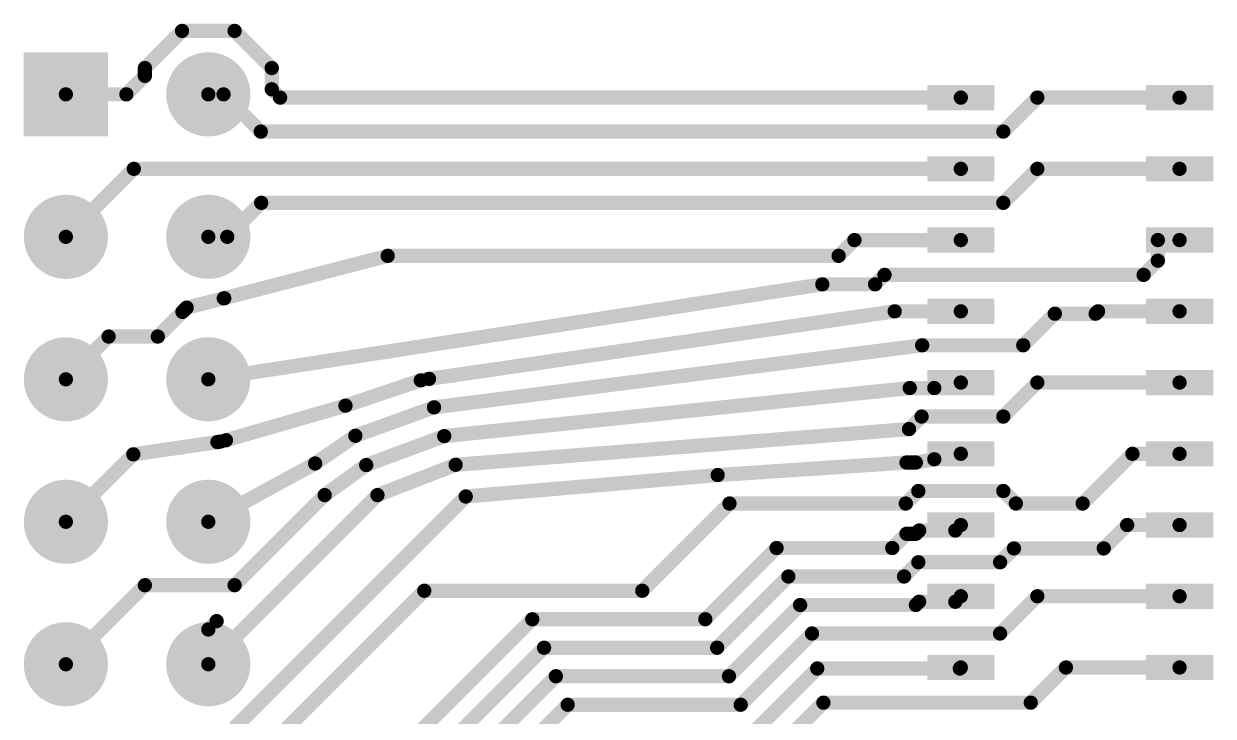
# Model space of a CAD drawing. Header units: inches. Extents: x 2.54 to 5.78, y 1.06 to 9.17.
# Drawn here: x 2.629 to 3.464, y 6.63 to 7.116 of the extents above; entities that cross this region are included whole.
import ezdxf

# ---------------------------------------------------------------- set-up
doc = ezdxf.new("R2010")
doc.units = ezdxf.units.IN
doc.header["$MEASUREMENT"] = 0
for name, color, linetype in [('Multi-Layer', 9, 'Continuous'), ('Pad Holes', 156, 'Continuous'), ('Top Layer', 1, 'Continuous')]:
    doc.layers.add(name, color=color, linetype=linetype)

# ---------------------------------------------------------------- blocks, each defined once
blk = doc.blocks.new('H_____2_20________3')
at = {"layer": 'Top Layer'}
for points in [[(-0.09528, 0.42272), (-0.09528, 0.44043), (-0.04803, 0.44043), (-0.04803, 0.42272)], [(0.05827, 0.42272), (0.05827, 0.44043), (0.10551, 0.44043), (0.10551, 0.42272)], [(-0.09528, 0.37272), (-0.09528, 0.39043), (-0.04803, 0.39043), (-0.04803, 0.37272)], [(0.05827, 0.37272), (0.05827, 0.39043), (0.10551, 0.39043), (0.10551, 0.37272)], [(-0.09528, 0.32272), (-0.09528, 0.34043), (-0.04803, 0.34043), (-0.04803, 0.32272)], [(0.05827, 0.32272), (0.05827, 0.34043), (0.10551, 0.34043), (0.10551, 0.32272)], [(-0.09528, 0.27272), (-0.09528, 0.29043), (-0.04803, 0.29043), (-0.04803, 0.27272)], [(0.05827, 0.27272), (0.05827, 0.29043), (0.10551, 0.29043), (0.10551, 0.27272)], [(-0.09528, 0.22272), (-0.09528, 0.24043), (-0.04803, 0.24043), (-0.04803, 0.22272)], [(0.05827, 0.22272), (0.05827, 0.24043), (0.10551, 0.24043), (0.10551, 0.22272)], [(-0.09528, 0.17272), (-0.09528, 0.19043), (-0.04803, 0.19043), (-0.04803, 0.17272)], [(0.05827, 0.17272), (0.05827, 0.19043), (0.10551, 0.19043), (0.10551, 0.17272)], [(-0.09528, 0.12272), (-0.09528, 0.14043), (-0.04803, 0.14043), (-0.04803, 0.12272)], [(0.05827, 0.12272), (0.05827, 0.14043), (0.10551, 0.14043), (0.10551, 0.12272)], [(-0.09528, 0.07272), (-0.09528, 0.09043), (-0.04803, 0.09043), (-0.04803, 0.07272)], [(0.05827, 0.07272), (0.05827, 0.09043), (0.10551, 0.09043), (0.10551, 0.07272)], [(-0.09528, 0.02272), (-0.09528, 0.04043), (-0.04803, 0.04043), (-0.04803, 0.02272)], [(0.05827, 0.02272), (0.05827, 0.04043), (0.10551, 0.04043), (0.10551, 0.02272)], [(-0.09528, -0.02728), (-0.09528, -0.00957), (-0.04803, -0.00957), (-0.04803, -0.02728)], [(0.05827, -0.02728), (0.05827, -0.00957), (0.10551, -0.00957), (0.10551, -0.02728)], [(-0.09528, -0.07728), (-0.09528, -0.05957), (-0.04803, -0.05957), (-0.04803, -0.07728)], [(0.05827, -0.07728), (0.05827, -0.05957), (0.10551, -0.05957), (0.10551, -0.07728)], [(-0.09528, -0.12728), (-0.09528, -0.10957), (-0.04803, -0.10957), (-0.04803, -0.12728)], [(0.05827, -0.12728), (0.05827, -0.10957), (0.10551, -0.10957), (0.10551, -0.12728)], [(-0.09528, -0.17728), (-0.09528, -0.15957), (-0.04803, -0.15957), (-0.04803, -0.17728)], [(0.05827, -0.17728), (0.05827, -0.15957), (0.10551, -0.15957), (0.10551, -0.17728)], [(-0.09528, -0.22728), (-0.09528, -0.20957), (-0.04803, -0.20957), (-0.04803, -0.22728)], [(0.05827, -0.22728), (0.05827, -0.20957), (0.10551, -0.20957), (0.10551, -0.22728)], [(-0.09528, -0.27728), (-0.09528, -0.25957), (-0.04803, -0.25957), (-0.04803, -0.27728)], [(0.05827, -0.27728), (0.05827, -0.25957), (0.10551, -0.25957), (0.10551, -0.27728)], [(-0.09528, -0.32728), (-0.09528, -0.30957), (-0.04803, -0.30957), (-0.04803, -0.32728)], [(0.05827, -0.32728), (0.05827, -0.30957), (0.10551, -0.30957), (0.10551, -0.32728)], [(-0.09528, -0.37728), (-0.09528, -0.35957), (-0.04803, -0.35957), (-0.04803, -0.37728)], [(0.05827, -0.37728), (0.05827, -0.35957), (0.10551, -0.35957), (0.10551, -0.37728)], [(-0.09528, -0.42728), (-0.09528, -0.40957), (-0.04803, -0.40957), (-0.04803, -0.42728)], [(0.05827, -0.42728), (0.05827, -0.40957), (0.10551, -0.40957), (0.10551, -0.42728)], [(-0.09528, -0.47728), (-0.09528, -0.45957), (-0.04803, -0.45957), (-0.04803, -0.47728)], [(0.05827, -0.47728), (0.05827, -0.45957), (0.10551, -0.45957), (0.10551, -0.47728)], [(-0.09528, -0.52728), (-0.09528, -0.50957), (-0.04803, -0.50957), (-0.04803, -0.52728)], [(0.05827, -0.52728), (0.05827, -0.50957), (0.10551, -0.50957), (0.10551, -0.52728)]]:
    blk.add_hatch(color=1, dxfattribs=at).paths.add_polyline_path(points)
blk = doc.blocks.new('HDR2X20_9')
at = {"layer": 'Multi-Layer'}
h = blk.add_hatch(color=9, dxfattribs=at)
edge = h.paths.add_edge_path()
edge.add_arc((0, 0.1), 0.02953, 0, 360)
h = blk.add_hatch(color=9, dxfattribs=at)
edge = h.paths.add_edge_path()
edge.add_arc((0.1, 0.1), 0.02953, 0, 360)
h = blk.add_hatch(color=9, dxfattribs=at)
edge = h.paths.add_edge_path()
edge.add_arc((0.2, 0.1), 0.02953, 0, 360)
h = blk.add_hatch(color=9, dxfattribs=at)
edge = h.paths.add_edge_path()
edge.add_arc((0.3, 0.1), 0.02953, 0, 360)
h = blk.add_hatch(color=9, dxfattribs=at)
edge = h.paths.add_edge_path()
edge.add_arc((0.4, 0.1), 0.02953, 0, 360)
blk.add_hatch(color=9, dxfattribs=at).paths.add_polyline_path([(-0.02953, 0.02953), (0.02953, 0.02953), (0.02953, -0.02953), (-0.02953, -0.02953)])
h = blk.add_hatch(color=9, dxfattribs=at)
edge = h.paths.add_edge_path()
edge.add_arc((0.1, 0), 0.02953, 0, 360)
h = blk.add_hatch(color=9, dxfattribs=at)
edge = h.paths.add_edge_path()
edge.add_arc((0.2, 0), 0.02953, 0, 360)
h = blk.add_hatch(color=9, dxfattribs=at)
edge = h.paths.add_edge_path()
edge.add_arc((0.3, 0), 0.02953, 0, 360)
h = blk.add_hatch(color=9, dxfattribs=at)
edge = h.paths.add_edge_path()
edge.add_arc((0.4, 0), 0.02953, 0, 360)
at = {"layer": 'Pad Holes'}
h = blk.add_hatch(color=7, dxfattribs=at)
edge = h.paths.add_edge_path()
edge.add_arc((0, 0.1), 0.01772, 0, 360)
h = blk.add_hatch(color=7, dxfattribs=at)
edge = h.paths.add_edge_path()
edge.add_arc((0.1, 0.1), 0.01772, 0, 360)
h = blk.add_hatch(color=7, dxfattribs=at)
edge = h.paths.add_edge_path()
edge.add_arc((0.2, 0.1), 0.01772, 0, 360)
h = blk.add_hatch(color=7, dxfattribs=at)
edge = h.paths.add_edge_path()
edge.add_arc((0.3, 0.1), 0.01772, 0, 360)
h = blk.add_hatch(color=7, dxfattribs=at)
edge = h.paths.add_edge_path()
edge.add_arc((0.4, 0.1), 0.01772, 0, 360)
h = blk.add_hatch(color=7, dxfattribs=at)
edge = h.paths.add_edge_path()
edge.add_arc((0, 0), 0.01772, 0, 360)
h = blk.add_hatch(color=7, dxfattribs=at)
edge = h.paths.add_edge_path()
edge.add_arc((0.1, 0), 0.01772, 0, 360)
h = blk.add_hatch(color=7, dxfattribs=at)
edge = h.paths.add_edge_path()
edge.add_arc((0.2, 0), 0.01772, 0, 360)
h = blk.add_hatch(color=7, dxfattribs=at)
edge = h.paths.add_edge_path()
edge.add_arc((0.3, 0), 0.01772, 0, 360)
h = blk.add_hatch(color=7, dxfattribs=at)
edge = h.paths.add_edge_path()
edge.add_arc((0.4, 0), 0.01772, 0, 360)
at = {"layer": 'Top Layer'}
h = blk.add_hatch(color=1, dxfattribs=at)
edge = h.paths.add_edge_path()
edge.add_arc((0, 0.1), 0.02953, 0, 360)
h = blk.add_hatch(color=1, dxfattribs=at)
edge = h.paths.add_edge_path()
edge.add_arc((0.1, 0.1), 0.02953, 0, 360)
h = blk.add_hatch(color=1, dxfattribs=at)
edge = h.paths.add_edge_path()
edge.add_arc((0.2, 0.1), 0.02953, 0, 360)
h = blk.add_hatch(color=1, dxfattribs=at)
edge = h.paths.add_edge_path()
edge.add_arc((0.3, 0.1), 0.02953, 0, 360)
h = blk.add_hatch(color=1, dxfattribs=at)
edge = h.paths.add_edge_path()
edge.add_arc((0.4, 0.1), 0.02953, 0, 360)
blk.add_hatch(color=1, dxfattribs=at).paths.add_polyline_path([(-0.02953, 0.02953), (0.02953, 0.02953), (0.02953, -0.02953), (-0.02953, -0.02953)])
h = blk.add_hatch(color=1, dxfattribs=at)
edge = h.paths.add_edge_path()
edge.add_arc((0.1, 0), 0.02953, 0, 360)
h = blk.add_hatch(color=1, dxfattribs=at)
edge = h.paths.add_edge_path()
edge.add_arc((0.2, 0), 0.02953, 0, 360)
h = blk.add_hatch(color=1, dxfattribs=at)
edge = h.paths.add_edge_path()
edge.add_arc((0.3, 0), 0.02953, 0, 360)
h = blk.add_hatch(color=1, dxfattribs=at)
edge = h.paths.add_edge_path()
edge.add_arc((0.4, 0), 0.02953, 0, 360)

msp = doc.modelspace()

# ---------------------------------------------------------------- linework, layer by layer
at = {"layer": 'Top Layer'}
for points in [[(2.71394, 7.08518, 0.01, 0.01, 0), (2.74002, 7.11126, 0.01, 0.01, 0)], [(2.74002, 7.11126, 0.01, 0.01, 0), (2.77691, 7.11126, 0.01, 0.01, 0)], [(2.77691, 7.11126, 0.01, 0.01, 0), (2.80299, 7.08518, 0.01, 0.01, 0)], [(2.71394, 7.07972, 0.01, 0.01, 0), (2.71394, 7.08518, 0.01, 0.01, 0)], [(2.80299, 7.07031, 0.01, 0.01, 0), (2.80299, 7.08518, 0.01, 0.01, 0)], [(2.70094, 7.06673, 0.01, 0.01, 0), (2.71394, 7.07972, 0.01, 0.01, 0)], [(2.80299, 7.07031, 0.01, 0.01, 0), (2.80885, 7.06445, 0.01, 0.01, 0)], [(2.65846, 7.06673, 0.01, 0.01, 0), (2.70094, 7.06673, 0.01, 0.01, 0)], [(2.75846, 7.06673, 0.01, 0.01, 0), (2.76915, 7.06673, 0.01, 0.01, 0)], [(2.76915, 7.06673, 0.01, 0.01, 0), (2.79529, 7.04059, 0.01, 0.01, 0)], [(2.80885, 7.06445, 0.01, 0.01, 0), (3.28669, 7.06445, 0.01, 0.01, 0)], [(3.31653, 7.04059, 0.01, 0.01, 0), (3.34039, 7.06445, 0.01, 0.01, 0)], [(3.34039, 7.06445, 0.01, 0.01, 0), (3.44024, 7.06445, 0.01, 0.01, 0)], [(2.79529, 7.04059, 0.01, 0.01, 0), (3.31653, 7.04059, 0.01, 0.01, 0)], [(2.65846, 6.96673, 0.01, 0.01, 0), (2.70618, 7.01445, 0.01, 0.01, 0)], [(2.70618, 7.01445, 0.01, 0.01, 0), (3.28669, 7.01445, 0.01, 0.01, 0)], [(3.31653, 6.99059, 0.01, 0.01, 0), (3.34039, 7.01445, 0.01, 0.01, 0)], [(3.34039, 7.01445, 0.01, 0.01, 0), (3.44024, 7.01445, 0.01, 0.01, 0)], [(2.77174, 6.96673, 0.01, 0.01, 0), (2.7956, 6.99059, 0.01, 0.01, 0)], [(2.7956, 6.99059, 0.01, 0.01, 0), (3.31653, 6.99059, 0.01, 0.01, 0)], [(2.75846, 6.96673, 0.01, 0.01, 0), (2.77174, 6.96673, 0.01, 0.01, 0)], [(3.20094, 6.95339, 0.01, 0.01, 0), (3.212, 6.96445, 0.01, 0.01, 0)], [(3.212, 6.96445, 0.01, 0.01, 0), (3.28669, 6.96445, 0.01, 0.01, 0)], [(3.425, 6.96445, 0.01, 0.01, 0), (3.44024, 6.96445, 0.01, 0.01, 0)], [(3.425, 6.95, 0.01, 0.01, 0), (3.425, 6.96445, 0.01, 0.01, 0)], [(2.76964, 6.92363, 0.01, 0.01, 0), (2.88439, 6.95339, 0.01, 0.01, 0)], [(2.88439, 6.95339, 0.01, 0.01, 0), (3.20094, 6.95339, 0.01, 0.01, 0)], [(3.415, 6.94, 0.01, 0.01, 0), (3.425, 6.95, 0.01, 0.01, 0)], [(2.75846, 6.86673, 0.01, 0.01, 0), (3.18945, 6.93339, 0.01, 0.01, 0)], [(3.18945, 6.93339, 0.01, 0.01, 0), (3.22652, 6.93339, 0.01, 0.01, 0)], [(3.22652, 6.93339, 0.01, 0.01, 0), (3.23313, 6.94, 0.01, 0.01, 0)], [(3.23313, 6.94, 0.01, 0.01, 0), (3.415, 6.94, 0.01, 0.01, 0)], [(2.74033, 6.91407, 0.01, 0.01, 0), (2.74326, 6.917, 0.01, 0.01, 0)], [(2.74326, 6.917, 0.01, 0.01, 0), (2.76932, 6.92355, 0.01, 0.01, 0)], [(2.76964, 6.92363, 0.01, 0.01, -0.001896), (2.76932, 6.92355, 0.01, 0.01, 0)], [(2.72299, 6.89673, 0.01, 0.01, 0), (2.74033, 6.91407, 0.01, 0.01, 0)], [(2.91339, 6.86704, 0.01, 0.01, 0), (3.24026, 6.91445, 0.01, 0.01, 0)], [(3.24026, 6.91445, 0.01, 0.01, 0), (3.28669, 6.91445, 0.01, 0.01, 0)], [(3.33052, 6.89059, 0.01, 0.01, 0), (3.35269, 6.91276, 0.01, 0.01, 0)], [(3.35269, 6.91276, 0.01, 0.01, 0), (3.38131, 6.91276, 0.01, 0.01, 0)], [(3.38131, 6.91276, 0.01, 0.01, 0), (3.383, 6.91445, 0.01, 0.01, 0)], [(3.383, 6.91445, 0.01, 0.01, 0), (3.44024, 6.91445, 0.01, 0.01, 0)], [(2.65846, 6.86673, 0.01, 0.01, 0), (2.68846, 6.89673, 0.01, 0.01, 0)], [(2.68846, 6.89673, 0.01, 0.01, 0), (2.72299, 6.89673, 0.01, 0.01, 0)], [(2.91689, 6.84704, 0.01, 0.01, 0), (3.25956, 6.89059, 0.01, 0.01, 0)], [(3.25956, 6.89059, 0.01, 0.01, 0), (3.33052, 6.89059, 0.01, 0.01, 0)], [(2.90759, 6.86602, 0.01, 0.01, 0), (2.91339, 6.86704, 0.01, 0.01, 0)], [(2.85473, 6.84823, 0.01, 0.01, 0), (2.90759, 6.86602, 0.01, 0.01, 0)], [(2.92406, 6.82686, 0.01, 0.01, 0), (3.25086, 6.86059, 0.01, 0.01, 0)], [(3.25086, 6.86059, 0.01, 0.01, 0), (3.26807, 6.86059, 0.01, 0.01, 0)], [(3.26807, 6.86059, 0.01, 0.01, 0), (3.28669, 6.86445, 0.01, 0.01, 0)], [(3.31653, 6.84059, 0.01, 0.01, 0), (3.34039, 6.86445, 0.01, 0.01, 0)], [(3.34039, 6.86445, 0.01, 0.01, 0), (3.44024, 6.86445, 0.01, 0.01, 0)], [(2.77084, 6.82396, 0.01, 0.01, 0), (2.85473, 6.84823, 0.01, 0.01, 0)], [(2.86168, 6.8271, 0.01, 0.01, 0), (2.91689, 6.84704, 0.01, 0.01, 0)], [(3.25033, 6.83178, 0.01, 0.01, 0), (3.25914, 6.84059, 0.01, 0.01, 0)], [(3.25914, 6.84059, 0.01, 0.01, 0), (3.31653, 6.84059, 0.01, 0.01, 0)], [(2.83344, 6.80764, 0.01, 0.01, 0), (2.86168, 6.8271, 0.01, 0.01, 0)], [(2.86929, 6.80654, 0.01, 0.01, 0), (2.92406, 6.82686, 0.01, 0.01, 0)], [(2.93208, 6.80673, 0.01, 0.01, 0), (3.25033, 6.83178, 0.01, 0.01, 0)], [(2.7058, 6.81407, 0.01, 0.01, 0), (2.76488, 6.82267, 0.01, 0.01, 0)], [(2.76687, 6.823, 0.01, 0.01, -0.011337), (2.76488, 6.82267, 0.01, 0.01, 0)], [(2.77084, 6.82396, 0.01, 0.01, -0.022947), (2.76687, 6.823, 0.01, 0.01, 0)], [(2.65846, 6.76673, 0.01, 0.01, 0), (2.7058, 6.81407, 0.01, 0.01, 0)], [(3.11603, 6.79953, 0.01, 0.01, 0), (3.24857, 6.80831, 0.01, 0.01, 0)], [(3.24857, 6.80831, 0.01, 0.01, 0), (3.25514, 6.80831, 0.01, 0.01, 0)], [(3.25514, 6.80831, 0.01, 0.01, 0), (3.26807, 6.81059, 0.01, 0.01, 0)], [(3.26807, 6.81059, 0.01, 0.01, 0), (3.28669, 6.81445, 0.01, 0.01, 0)], [(3.37224, 6.77953, 0.01, 0.01, 0), (3.40716, 6.81445, 0.01, 0.01, 0)], [(3.40716, 6.81445, 0.01, 0.01, 0), (3.44024, 6.81445, 0.01, 0.01, 0)], [(2.75846, 6.76673, 0.01, 0.01, 0), (2.83344, 6.80764, 0.01, 0.01, 0)], [(2.84016, 6.78546, 0.01, 0.01, 0), (2.86929, 6.80654, 0.01, 0.01, 0)], [(2.87719, 6.78546, 0.01, 0.01, 0), (2.93208, 6.80673, 0.01, 0.01, 0)], [(2.93918, 6.78447, 0.01, 0.01, 0), (3.11603, 6.79953, 0.01, 0.01, 0)], [(2.75846, 6.66673, 0.01, 0.01, 0), (2.87719, 6.78546, 0.01, 0.01, 0)], [(2.77691, 6.7222, 0.01, 0.01, 0), (2.84016, 6.78546, 0.01, 0.01, 0)], [(2.77691, 6.6222, 0.01, 0.01, 0), (2.93918, 6.78447, 0.01, 0.01, 0)], [(3.24808, 6.77953, 0.01, 0.01, 0), (3.25686, 6.78831, 0.01, 0.01, 0)], [(3.25686, 6.78831, 0.01, 0.01, 0), (3.31653, 6.78831, 0.01, 0.01, 0)], [(3.31653, 6.78831, 0.01, 0.01, 0), (3.32531, 6.77953, 0.01, 0.01, 0)], [(3.06309, 6.71831, 0.01, 0.01, 0), (3.12431, 6.77953, 0.01, 0.01, 0)], [(3.12431, 6.77953, 0.01, 0.01, 0), (3.24808, 6.77953, 0.01, 0.01, 0)], [(3.32531, 6.77953, 0.01, 0.01, 0), (3.37224, 6.77953, 0.01, 0.01, 0)], [(3.23857, 6.74831, 0.01, 0.01, 0), (3.24857, 6.75831, 0.01, 0.01, 0)], [(3.24857, 6.75831, 0.01, 0.01, 0), (3.25514, 6.75831, 0.01, 0.01, 0)], [(3.25514, 6.75831, 0.01, 0.01, 0), (3.25742, 6.76059, 0.01, 0.01, 0)], [(3.25742, 6.76059, 0.01, 0.01, 0), (3.28283, 6.76059, 0.01, 0.01, 0)], [(3.28283, 6.76059, 0.01, 0.01, 0), (3.28669, 6.76445, 0.01, 0.01, 0)], [(3.38703, 6.74803, 0.01, 0.01, 0), (3.40345, 6.76445, 0.01, 0.01, 0)], [(3.40345, 6.76445, 0.01, 0.01, 0), (3.44024, 6.76445, 0.01, 0.01, 0)], [(3.10734, 6.69831, 0.01, 0.01, 0), (3.15734, 6.74831, 0.01, 0.01, 0)], [(3.15734, 6.74831, 0.01, 0.01, 0), (3.23857, 6.74831, 0.01, 0.01, 0)], [(3.31424, 6.73831, 0.01, 0.01, 0), (3.32397, 6.74803, 0.01, 0.01, 0)], [(3.32397, 6.74803, 0.01, 0.01, 0), (3.38703, 6.74803, 0.01, 0.01, 0)], [(3.24686, 6.72831, 0.01, 0.01, 0), (3.25686, 6.73831, 0.01, 0.01, 0)], [(3.25686, 6.73831, 0.01, 0.01, 0), (3.31424, 6.73831, 0.01, 0.01, 0)], [(3.11563, 6.67831, 0.01, 0.01, 0), (3.16563, 6.72831, 0.01, 0.01, 0)], [(3.16563, 6.72831, 0.01, 0.01, 0), (3.24686, 6.72831, 0.01, 0.01, 0)], [(2.65846, 6.66673, 0.01, 0.01, 0), (2.71394, 6.7222, 0.01, 0.01, 0)], [(2.71394, 6.7222, 0.01, 0.01, 0), (2.77691, 6.7222, 0.01, 0.01, 0)], [(2.75846, 6.56673, 0.01, 0.01, 0), (2.91004, 6.71831, 0.01, 0.01, 0)], [(2.91004, 6.71831, 0.01, 0.01, 0), (3.06309, 6.71831, 0.01, 0.01, 0)], [(3.12391, 6.65831, 0.01, 0.01, 0), (3.17391, 6.70831, 0.01, 0.01, 0)], [(3.17391, 6.70831, 0.01, 0.01, 0), (3.25514, 6.70831, 0.01, 0.01, 0)], [(3.25514, 6.70831, 0.01, 0.01, 0), (3.25742, 6.71059, 0.01, 0.01, 0)], [(3.25742, 6.71059, 0.01, 0.01, 0), (3.28283, 6.71059, 0.01, 0.01, 0)], [(3.28283, 6.71059, 0.01, 0.01, 0), (3.28669, 6.71445, 0.01, 0.01, 0)], [(3.31424, 6.68831, 0.01, 0.01, 0), (3.34039, 6.71445, 0.01, 0.01, 0)], [(3.34039, 6.71445, 0.01, 0.01, 0), (3.44024, 6.71445, 0.01, 0.01, 0)], [(2.75846, 6.69114, 0.01, 0.01, 0), (2.76432, 6.697, 0.01, 0.01, 0)], [(2.80976, 6.5222, 0.01, 0.01, 0), (2.98586, 6.69831, 0.01, 0.01, 0)], [(2.98586, 6.69831, 0.01, 0.01, 0), (3.10734, 6.69831, 0.01, 0.01, 0)], [(3.13219, 6.63831, 0.01, 0.01, 0), (3.18219, 6.68831, 0.01, 0.01, 0)], [(3.18219, 6.68831, 0.01, 0.01, 0), (3.31424, 6.68831, 0.01, 0.01, 0)], [(2.81805, 6.5022, 0.01, 0.01, 0), (2.99415, 6.67831, 0.01, 0.01, 0)], [(2.99415, 6.67831, 0.01, 0.01, 0), (3.11563, 6.67831, 0.01, 0.01, 0)], [(2.82249, 6.47836, 0.01, 0.01, 0), (3.00243, 6.65831, 0.01, 0.01, 0)], [(3.00243, 6.65831, 0.01, 0.01, 0), (3.12391, 6.65831, 0.01, 0.01, 0)], [(3.14048, 6.61831, 0.01, 0.01, 0), (3.1859, 6.66373, 0.01, 0.01, 0)], [(3.1859, 6.66373, 0.01, 0.01, 0), (3.28597, 6.66373, 0.01, 0.01, 0)], [(3.28597, 6.66373, 0.01, 0.01, 0), (3.28669, 6.66445, 0.01, 0.01, 0)], [(3.33577, 6.63976, 0.01, 0.01, 0), (3.36045, 6.66445, 0.01, 0.01, 0)], [(3.36045, 6.66445, 0.01, 0.01, 0), (3.44024, 6.66445, 0.01, 0.01, 0)], [(2.84249, 6.47008, 0.01, 0.01, 0), (3.01072, 6.63831, 0.01, 0.01, 0)], [(3.01072, 6.63831, 0.01, 0.01, 0), (3.13219, 6.63831, 0.01, 0.01, 0)], [(3.14876, 6.59831, 0.01, 0.01, 0), (3.19022, 6.63976, 0.01, 0.01, 0)], [(3.19022, 6.63976, 0.01, 0.01, 0), (3.33577, 6.63976, 0.01, 0.01, 0)]]:
    msp.add_lwpolyline(points, format="xyseb", dxfattribs=at)
for points in [[(2.73752, 7.11126, 0.005, 0.005, 1), (2.74252, 7.11126, 0.005, 0.005, 1)], [(2.73752, 7.11126, 0.005, 0.005, 1), (2.74252, 7.11126, 0.005, 0.005, 1)], [(2.77441, 7.11126, 0.005, 0.005, 1), (2.77941, 7.11126, 0.005, 0.005, 1)], [(2.77441, 7.11126, 0.005, 0.005, 1), (2.77941, 7.11126, 0.005, 0.005, 1)], [(2.71144, 7.08518, 0.005, 0.005, 1), (2.71644, 7.08518, 0.005, 0.005, 1)], [(2.71144, 7.08518, 0.005, 0.005, 1), (2.71644, 7.08518, 0.005, 0.005, 1)], [(2.80049, 7.08518, 0.005, 0.005, 1), (2.80549, 7.08518, 0.005, 0.005, 1)], [(2.80049, 7.08518, 0.005, 0.005, 1), (2.80549, 7.08518, 0.005, 0.005, 1)], [(2.71144, 7.07972, 0.005, 0.005, 1), (2.71644, 7.07972, 0.005, 0.005, 1)], [(2.71144, 7.07972, 0.005, 0.005, 1), (2.71644, 7.07972, 0.005, 0.005, 1)], [(2.80049, 7.07031, 0.005, 0.005, 1), (2.80549, 7.07031, 0.005, 0.005, 1)], [(2.80049, 7.07031, 0.005, 0.005, 1), (2.80549, 7.07031, 0.005, 0.005, 1)], [(2.65596, 7.06673, 0.005, 0.005, 1), (2.66096, 7.06673, 0.005, 0.005, 1)], [(2.69844, 7.06673, 0.005, 0.005, 1), (2.70344, 7.06673, 0.005, 0.005, 1)], [(2.69844, 7.06673, 0.005, 0.005, 1), (2.70344, 7.06673, 0.005, 0.005, 1)], [(2.75596, 7.06673, 0.005, 0.005, 1), (2.76096, 7.06673, 0.005, 0.005, 1)], [(2.76665, 7.06673, 0.005, 0.005, 1), (2.77165, 7.06673, 0.005, 0.005, 1)], [(2.76665, 7.06673, 0.005, 0.005, 1), (2.77165, 7.06673, 0.005, 0.005, 1)], [(2.80635, 7.06445, 0.005, 0.005, 1), (2.81135, 7.06445, 0.005, 0.005, 1)], [(2.80635, 7.06445, 0.005, 0.005, 1), (2.81135, 7.06445, 0.005, 0.005, 1)], [(3.28419, 7.06445, 0.005, 0.005, 1), (3.28919, 7.06445, 0.005, 0.005, 1)], [(3.33789, 7.06445, 0.005, 0.005, 1), (3.34289, 7.06445, 0.005, 0.005, 1)], [(3.33789, 7.06445, 0.005, 0.005, 1), (3.34289, 7.06445, 0.005, 0.005, 1)], [(3.43774, 7.06445, 0.005, 0.005, 1), (3.44274, 7.06445, 0.005, 0.005, 1)], [(2.79279, 7.04059, 0.005, 0.005, 1), (2.79779, 7.04059, 0.005, 0.005, 1)], [(2.79279, 7.04059, 0.005, 0.005, 1), (2.79779, 7.04059, 0.005, 0.005, 1)], [(3.31403, 7.04059, 0.005, 0.005, 1), (3.31903, 7.04059, 0.005, 0.005, 1)], [(3.31403, 7.04059, 0.005, 0.005, 1), (3.31903, 7.04059, 0.005, 0.005, 1)], [(2.70368, 7.01445, 0.005, 0.005, 1), (2.70868, 7.01445, 0.005, 0.005, 1)], [(2.70368, 7.01445, 0.005, 0.005, 1), (2.70868, 7.01445, 0.005, 0.005, 1)], [(3.28419, 7.01445, 0.005, 0.005, 1), (3.28919, 7.01445, 0.005, 0.005, 1)], [(3.33789, 7.01445, 0.005, 0.005, 1), (3.34289, 7.01445, 0.005, 0.005, 1)], [(3.33789, 7.01445, 0.005, 0.005, 1), (3.34289, 7.01445, 0.005, 0.005, 1)], [(3.43774, 7.01445, 0.005, 0.005, 1), (3.44274, 7.01445, 0.005, 0.005, 1)], [(2.7931, 6.99059, 0.005, 0.005, 1), (2.7981, 6.99059, 0.005, 0.005, 1)], [(2.7931, 6.99059, 0.005, 0.005, 1), (2.7981, 6.99059, 0.005, 0.005, 1)], [(3.31403, 6.99059, 0.005, 0.005, 1), (3.31903, 6.99059, 0.005, 0.005, 1)], [(3.31403, 6.99059, 0.005, 0.005, 1), (3.31903, 6.99059, 0.005, 0.005, 1)], [(2.65596, 6.96673, 0.005, 0.005, 1), (2.66096, 6.96673, 0.005, 0.005, 1)], [(2.75596, 6.96673, 0.005, 0.005, 1), (2.76096, 6.96673, 0.005, 0.005, 1)], [(2.76924, 6.96673, 0.005, 0.005, 1), (2.77424, 6.96673, 0.005, 0.005, 1)], [(2.76924, 6.96673, 0.005, 0.005, 1), (2.77424, 6.96673, 0.005, 0.005, 1)], [(3.2095, 6.96445, 0.005, 0.005, 1), (3.2145, 6.96445, 0.005, 0.005, 1)], [(3.2095, 6.96445, 0.005, 0.005, 1), (3.2145, 6.96445, 0.005, 0.005, 1)], [(3.28419, 6.96445, 0.005, 0.005, 1), (3.28919, 6.96445, 0.005, 0.005, 1)], [(3.4225, 6.96445, 0.005, 0.005, 1), (3.4275, 6.96445, 0.005, 0.005, 1)], [(3.4225, 6.96445, 0.005, 0.005, 1), (3.4275, 6.96445, 0.005, 0.005, 1)], [(3.43774, 6.96445, 0.005, 0.005, 1), (3.44274, 6.96445, 0.005, 0.005, 1)], [(2.88189, 6.95339, 0.005, 0.005, 1), (2.88689, 6.95339, 0.005, 0.005, 1)], [(2.88189, 6.95339, 0.005, 0.005, 1), (2.88689, 6.95339, 0.005, 0.005, 1)], [(3.19844, 6.95339, 0.005, 0.005, 1), (3.20344, 6.95339, 0.005, 0.005, 1)], [(3.19844, 6.95339, 0.005, 0.005, 1), (3.20344, 6.95339, 0.005, 0.005, 1)], [(3.4225, 6.95, 0.005, 0.005, 1), (3.4275, 6.95, 0.005, 0.005, 1)], [(3.4225, 6.95, 0.005, 0.005, 1), (3.4275, 6.95, 0.005, 0.005, 1)], [(3.18695, 6.93339, 0.005, 0.005, 1), (3.19195, 6.93339, 0.005, 0.005, 1)], [(3.18695, 6.93339, 0.005, 0.005, 1), (3.19195, 6.93339, 0.005, 0.005, 1)], [(3.22402, 6.93339, 0.005, 0.005, 1), (3.22902, 6.93339, 0.005, 0.005, 1)], [(3.22402, 6.93339, 0.005, 0.005, 1), (3.22902, 6.93339, 0.005, 0.005, 1)], [(3.23063, 6.94, 0.005, 0.005, 1), (3.23563, 6.94, 0.005, 0.005, 1)], [(3.23063, 6.94, 0.005, 0.005, 1), (3.23563, 6.94, 0.005, 0.005, 1)], [(3.4125, 6.94, 0.005, 0.005, 1), (3.4175, 6.94, 0.005, 0.005, 1)], [(3.4125, 6.94, 0.005, 0.005, 1), (3.4175, 6.94, 0.005, 0.005, 1)], [(2.74076, 6.917, 0.005, 0.005, 1), (2.74576, 6.917, 0.005, 0.005, 1)], [(2.74076, 6.917, 0.005, 0.005, 1), (2.74576, 6.917, 0.005, 0.005, 1)], [(2.76681, 6.92355, 0.005, 0.005, 1), (2.77182, 6.92355, 0.005, 0.005, 1)], [(2.76681, 6.92355, 0.005, 0.005, 1), (2.77182, 6.92355, 0.005, 0.005, 1)], [(2.76714, 6.92363, 0.005, 0.005, 1), (2.77214, 6.92363, 0.005, 0.005, 1)], [(2.76714, 6.92363, 0.005, 0.005, 1), (2.77214, 6.92363, 0.005, 0.005, 1)], [(2.73783, 6.91407, 0.005, 0.005, 1), (2.74283, 6.91407, 0.005, 0.005, 1)], [(2.73783, 6.91407, 0.005, 0.005, 1), (2.74283, 6.91407, 0.005, 0.005, 1)], [(3.23776, 6.91445, 0.005, 0.005, 1), (3.24276, 6.91445, 0.005, 0.005, 1)], [(3.23776, 6.91445, 0.005, 0.005, 1), (3.24276, 6.91445, 0.005, 0.005, 1)], [(3.28419, 6.91445, 0.005, 0.005, 1), (3.28919, 6.91445, 0.005, 0.005, 1)], [(3.35019, 6.91276, 0.005, 0.005, 1), (3.35519, 6.91276, 0.005, 0.005, 1)], [(3.35019, 6.91276, 0.005, 0.005, 1), (3.35519, 6.91276, 0.005, 0.005, 1)], [(3.37881, 6.91276, 0.005, 0.005, 1), (3.38381, 6.91276, 0.005, 0.005, 1)], [(3.37881, 6.91276, 0.005, 0.005, 1), (3.38381, 6.91276, 0.005, 0.005, 1)], [(3.3805, 6.91445, 0.005, 0.005, 1), (3.3855, 6.91445, 0.005, 0.005, 1)], [(3.3805, 6.91445, 0.005, 0.005, 1), (3.3855, 6.91445, 0.005, 0.005, 1)], [(3.43774, 6.91445, 0.005, 0.005, 1), (3.44274, 6.91445, 0.005, 0.005, 1)], [(2.68596, 6.89673, 0.005, 0.005, 1), (2.69096, 6.89673, 0.005, 0.005, 1)], [(2.68596, 6.89673, 0.005, 0.005, 1), (2.69096, 6.89673, 0.005, 0.005, 1)], [(2.72049, 6.89673, 0.005, 0.005, 1), (2.72549, 6.89673, 0.005, 0.005, 1)], [(2.72049, 6.89673, 0.005, 0.005, 1), (2.72549, 6.89673, 0.005, 0.005, 1)], [(3.25706, 6.89059, 0.005, 0.005, 1), (3.26206, 6.89059, 0.005, 0.005, 1)], [(3.25706, 6.89059, 0.005, 0.005, 1), (3.26206, 6.89059, 0.005, 0.005, 1)], [(3.32802, 6.89059, 0.005, 0.005, 1), (3.33302, 6.89059, 0.005, 0.005, 1)], [(3.32802, 6.89059, 0.005, 0.005, 1), (3.33302, 6.89059, 0.005, 0.005, 1)], [(2.65596, 6.86673, 0.005, 0.005, 1), (2.66096, 6.86673, 0.005, 0.005, 1)], [(2.75596, 6.86673, 0.005, 0.005, 1), (2.76096, 6.86673, 0.005, 0.005, 1)], [(2.91089, 6.86704, 0.005, 0.005, 1), (2.91589, 6.86704, 0.005, 0.005, 1)], [(2.91089, 6.86704, 0.005, 0.005, 1), (2.91589, 6.86704, 0.005, 0.005, 1)], [(2.90509, 6.86602, 0.005, 0.005, 1), (2.91009, 6.86602, 0.005, 0.005, 1)], [(2.90509, 6.86602, 0.005, 0.005, 1), (2.91009, 6.86602, 0.005, 0.005, 1)], [(3.24836, 6.86059, 0.005, 0.005, 1), (3.25336, 6.86059, 0.005, 0.005, 1)], [(3.24836, 6.86059, 0.005, 0.005, 1), (3.25336, 6.86059, 0.005, 0.005, 1)], [(3.26557, 6.86059, 0.005, 0.005, 1), (3.27057, 6.86059, 0.005, 0.005, 1)], [(3.26557, 6.86059, 0.005, 0.005, 1), (3.27057, 6.86059, 0.005, 0.005, 1)], [(3.28419, 6.86445, 0.005, 0.005, 1), (3.28919, 6.86445, 0.005, 0.005, 1)], [(3.33789, 6.86445, 0.005, 0.005, 1), (3.34289, 6.86445, 0.005, 0.005, 1)], [(3.33789, 6.86445, 0.005, 0.005, 1), (3.34289, 6.86445, 0.005, 0.005, 1)], [(3.43774, 6.86445, 0.005, 0.005, 1), (3.44274, 6.86445, 0.005, 0.005, 1)], [(2.85223, 6.84823, 0.005, 0.005, 1), (2.85723, 6.84823, 0.005, 0.005, 1)], [(2.85223, 6.84823, 0.005, 0.005, 1), (2.85723, 6.84823, 0.005, 0.005, 1)], [(2.91439, 6.84704, 0.005, 0.005, 1), (2.91939, 6.84704, 0.005, 0.005, 1)], [(2.91439, 6.84704, 0.005, 0.005, 1), (2.91939, 6.84704, 0.005, 0.005, 1)], [(3.25664, 6.84059, 0.005, 0.005, 1), (3.26164, 6.84059, 0.005, 0.005, 1)], [(3.25664, 6.84059, 0.005, 0.005, 1), (3.26164, 6.84059, 0.005, 0.005, 1)], [(3.31403, 6.84059, 0.005, 0.005, 1), (3.31903, 6.84059, 0.005, 0.005, 1)], [(3.31403, 6.84059, 0.005, 0.005, 1), (3.31903, 6.84059, 0.005, 0.005, 1)], [(2.85918, 6.8271, 0.005, 0.005, 1), (2.86418, 6.8271, 0.005, 0.005, 1)], [(2.85918, 6.8271, 0.005, 0.005, 1), (2.86418, 6.8271, 0.005, 0.005, 1)], [(2.92156, 6.82686, 0.005, 0.005, 1), (2.92656, 6.82686, 0.005, 0.005, 1)], [(2.92156, 6.82686, 0.005, 0.005, 1), (2.92656, 6.82686, 0.005, 0.005, 1)], [(3.24783, 6.83178, 0.005, 0.005, 1), (3.25283, 6.83178, 0.005, 0.005, 1)], [(3.24783, 6.83178, 0.005, 0.005, 1), (3.25283, 6.83178, 0.005, 0.005, 1)], [(2.76238, 6.82267, 0.005, 0.005, 1), (2.76738, 6.82267, 0.005, 0.005, 1)], [(2.76238, 6.82267, 0.005, 0.005, 1), (2.76738, 6.82267, 0.005, 0.005, 1)], [(2.76437, 6.823, 0.005, 0.005, 1), (2.76937, 6.823, 0.005, 0.005, 1)], [(2.76437, 6.823, 0.005, 0.005, 1), (2.76937, 6.823, 0.005, 0.005, 1)], [(2.76834, 6.82396, 0.005, 0.005, 1), (2.77334, 6.82396, 0.005, 0.005, 1)], [(2.76834, 6.82396, 0.005, 0.005, 1), (2.77334, 6.82396, 0.005, 0.005, 1)], [(2.7033, 6.81407, 0.005, 0.005, 1), (2.7083, 6.81407, 0.005, 0.005, 1)], [(2.7033, 6.81407, 0.005, 0.005, 1), (2.7083, 6.81407, 0.005, 0.005, 1)], [(3.24607, 6.80831, 0.005, 0.005, 1), (3.25107, 6.80831, 0.005, 0.005, 1)], [(3.24607, 6.80831, 0.005, 0.005, 1), (3.25107, 6.80831, 0.005, 0.005, 1)], [(3.25264, 6.80831, 0.005, 0.005, 1), (3.25764, 6.80831, 0.005, 0.005, 1)], [(3.25264, 6.80831, 0.005, 0.005, 1), (3.25764, 6.80831, 0.005, 0.005, 1)], [(3.26557, 6.81059, 0.005, 0.005, 1), (3.27057, 6.81059, 0.005, 0.005, 1)], [(3.26557, 6.81059, 0.005, 0.005, 1), (3.27057, 6.81059, 0.005, 0.005, 1)], [(3.28419, 6.81445, 0.005, 0.005, 1), (3.28919, 6.81445, 0.005, 0.005, 1)], [(3.40466, 6.81445, 0.005, 0.005, 1), (3.40966, 6.81445, 0.005, 0.005, 1)], [(3.40466, 6.81445, 0.005, 0.005, 1), (3.40966, 6.81445, 0.005, 0.005, 1)], [(3.43774, 6.81445, 0.005, 0.005, 1), (3.44274, 6.81445, 0.005, 0.005, 1)], [(2.83094, 6.80764, 0.005, 0.005, 1), (2.83594, 6.80764, 0.005, 0.005, 1)], [(2.83094, 6.80764, 0.005, 0.005, 1), (2.83594, 6.80764, 0.005, 0.005, 1)], [(2.86679, 6.80654, 0.005, 0.005, 1), (2.87179, 6.80654, 0.005, 0.005, 1)], [(2.86679, 6.80654, 0.005, 0.005, 1), (2.87179, 6.80654, 0.005, 0.005, 1)], [(2.92958, 6.80673, 0.005, 0.005, 1), (2.93458, 6.80673, 0.005, 0.005, 1)], [(2.92958, 6.80673, 0.005, 0.005, 1), (2.93458, 6.80673, 0.005, 0.005, 1)], [(3.11353, 6.79953, 0.005, 0.005, 1), (3.11853, 6.79953, 0.005, 0.005, 1)], [(3.11353, 6.79953, 0.005, 0.005, 1), (3.11853, 6.79953, 0.005, 0.005, 1)], [(2.83766, 6.78546, 0.005, 0.005, 1), (2.84266, 6.78546, 0.005, 0.005, 1)], [(2.83766, 6.78546, 0.005, 0.005, 1), (2.84266, 6.78546, 0.005, 0.005, 1)], [(2.87469, 6.78546, 0.005, 0.005, 1), (2.87969, 6.78546, 0.005, 0.005, 1)], [(2.87469, 6.78546, 0.005, 0.005, 1), (2.87969, 6.78546, 0.005, 0.005, 1)], [(2.93668, 6.78447, 0.005, 0.005, 1), (2.94168, 6.78447, 0.005, 0.005, 1)], [(2.93668, 6.78447, 0.005, 0.005, 1), (2.94168, 6.78447, 0.005, 0.005, 1)], [(3.25436, 6.78831, 0.005, 0.005, 1), (3.25936, 6.78831, 0.005, 0.005, 1)], [(3.25436, 6.78831, 0.005, 0.005, 1), (3.25936, 6.78831, 0.005, 0.005, 1)], [(3.31403, 6.78831, 0.005, 0.005, 1), (3.31903, 6.78831, 0.005, 0.005, 1)], [(3.31403, 6.78831, 0.005, 0.005, 1), (3.31903, 6.78831, 0.005, 0.005, 1)], [(3.12181, 6.77953, 0.005, 0.005, 1), (3.12681, 6.77953, 0.005, 0.005, 1)], [(3.12181, 6.77953, 0.005, 0.005, 1), (3.12681, 6.77953, 0.005, 0.005, 1)], [(3.24558, 6.77953, 0.005, 0.005, 1), (3.25058, 6.77953, 0.005, 0.005, 1)], [(3.24558, 6.77953, 0.005, 0.005, 1), (3.25058, 6.77953, 0.005, 0.005, 1)], [(3.32281, 6.77953, 0.005, 0.005, 1), (3.32781, 6.77953, 0.005, 0.005, 1)], [(3.32281, 6.77953, 0.005, 0.005, 1), (3.32781, 6.77953, 0.005, 0.005, 1)], [(3.36974, 6.77953, 0.005, 0.005, 1), (3.37474, 6.77953, 0.005, 0.005, 1)], [(3.36974, 6.77953, 0.005, 0.005, 1), (3.37474, 6.77953, 0.005, 0.005, 1)], [(2.65596, 6.76673, 0.005, 0.005, 1), (2.66096, 6.76673, 0.005, 0.005, 1)], [(2.75596, 6.76673, 0.005, 0.005, 1), (2.76096, 6.76673, 0.005, 0.005, 1)], [(3.24607, 6.75831, 0.005, 0.005, 1), (3.25107, 6.75831, 0.005, 0.005, 1)], [(3.24607, 6.75831, 0.005, 0.005, 1), (3.25107, 6.75831, 0.005, 0.005, 1)], [(3.25264, 6.75831, 0.005, 0.005, 1), (3.25764, 6.75831, 0.005, 0.005, 1)], [(3.25264, 6.75831, 0.005, 0.005, 1), (3.25764, 6.75831, 0.005, 0.005, 1)], [(3.25492, 6.76059, 0.005, 0.005, 1), (3.25992, 6.76059, 0.005, 0.005, 1)], [(3.25492, 6.76059, 0.005, 0.005, 1), (3.25992, 6.76059, 0.005, 0.005, 1)], [(3.28033, 6.76059, 0.005, 0.005, 1), (3.28533, 6.76059, 0.005, 0.005, 1)], [(3.28033, 6.76059, 0.005, 0.005, 1), (3.28533, 6.76059, 0.005, 0.005, 1)], [(3.28419, 6.76445, 0.005, 0.005, 1), (3.28919, 6.76445, 0.005, 0.005, 1)], [(3.40095, 6.76445, 0.005, 0.005, 1), (3.40595, 6.76445, 0.005, 0.005, 1)], [(3.40095, 6.76445, 0.005, 0.005, 1), (3.40595, 6.76445, 0.005, 0.005, 1)], [(3.43774, 6.76445, 0.005, 0.005, 1), (3.44274, 6.76445, 0.005, 0.005, 1)], [(3.15484, 6.74831, 0.005, 0.005, 1), (3.15984, 6.74831, 0.005, 0.005, 1)], [(3.15484, 6.74831, 0.005, 0.005, 1), (3.15984, 6.74831, 0.005, 0.005, 1)], [(3.23607, 6.74831, 0.005, 0.005, 1), (3.24107, 6.74831, 0.005, 0.005, 1)], [(3.23607, 6.74831, 0.005, 0.005, 1), (3.24107, 6.74831, 0.005, 0.005, 1)], [(3.32147, 6.74803, 0.005, 0.005, 1), (3.32647, 6.74803, 0.005, 0.005, 1)], [(3.32147, 6.74803, 0.005, 0.005, 1), (3.32647, 6.74803, 0.005, 0.005, 1)], [(3.38453, 6.74803, 0.005, 0.005, 1), (3.38953, 6.74803, 0.005, 0.005, 1)], [(3.38453, 6.74803, 0.005, 0.005, 1), (3.38953, 6.74803, 0.005, 0.005, 1)], [(3.25436, 6.73831, 0.005, 0.005, 1), (3.25936, 6.73831, 0.005, 0.005, 1)], [(3.25436, 6.73831, 0.005, 0.005, 1), (3.25936, 6.73831, 0.005, 0.005, 1)], [(3.31174, 6.73831, 0.005, 0.005, 1), (3.31674, 6.73831, 0.005, 0.005, 1)], [(3.31174, 6.73831, 0.005, 0.005, 1), (3.31674, 6.73831, 0.005, 0.005, 1)], [(3.16313, 6.72831, 0.005, 0.005, 1), (3.16813, 6.72831, 0.005, 0.005, 1)], [(3.16313, 6.72831, 0.005, 0.005, 1), (3.16813, 6.72831, 0.005, 0.005, 1)], [(3.24436, 6.72831, 0.005, 0.005, 1), (3.24936, 6.72831, 0.005, 0.005, 1)], [(3.24436, 6.72831, 0.005, 0.005, 1), (3.24936, 6.72831, 0.005, 0.005, 1)], [(2.71144, 6.7222, 0.005, 0.005, 1), (2.71644, 6.7222, 0.005, 0.005, 1)], [(2.71144, 6.7222, 0.005, 0.005, 1), (2.71644, 6.7222, 0.005, 0.005, 1)], [(2.77441, 6.7222, 0.005, 0.005, 1), (2.77941, 6.7222, 0.005, 0.005, 1)], [(2.77441, 6.7222, 0.005, 0.005, 1), (2.77941, 6.7222, 0.005, 0.005, 1)], [(2.90754, 6.71831, 0.005, 0.005, 1), (2.91254, 6.71831, 0.005, 0.005, 1)], [(2.90754, 6.71831, 0.005, 0.005, 1), (2.91254, 6.71831, 0.005, 0.005, 1)], [(3.06059, 6.71831, 0.005, 0.005, 1), (3.06559, 6.71831, 0.005, 0.005, 1)], [(3.06059, 6.71831, 0.005, 0.005, 1), (3.06559, 6.71831, 0.005, 0.005, 1)], [(3.17141, 6.70831, 0.005, 0.005, 1), (3.17641, 6.70831, 0.005, 0.005, 1)], [(3.17141, 6.70831, 0.005, 0.005, 1), (3.17641, 6.70831, 0.005, 0.005, 1)], [(3.25264, 6.70831, 0.005, 0.005, 1), (3.25764, 6.70831, 0.005, 0.005, 1)], [(3.25264, 6.70831, 0.005, 0.005, 1), (3.25764, 6.70831, 0.005, 0.005, 1)], [(3.25492, 6.71059, 0.005, 0.005, 1), (3.25992, 6.71059, 0.005, 0.005, 1)], [(3.25492, 6.71059, 0.005, 0.005, 1), (3.25992, 6.71059, 0.005, 0.005, 1)], [(3.28033, 6.71059, 0.005, 0.005, 1), (3.28533, 6.71059, 0.005, 0.005, 1)], [(3.28033, 6.71059, 0.005, 0.005, 1), (3.28533, 6.71059, 0.005, 0.005, 1)], [(3.28419, 6.71445, 0.005, 0.005, 1), (3.28919, 6.71445, 0.005, 0.005, 1)], [(3.33789, 6.71445, 0.005, 0.005, 1), (3.34289, 6.71445, 0.005, 0.005, 1)], [(3.33789, 6.71445, 0.005, 0.005, 1), (3.34289, 6.71445, 0.005, 0.005, 1)], [(3.43774, 6.71445, 0.005, 0.005, 1), (3.44274, 6.71445, 0.005, 0.005, 1)], [(2.75596, 6.69114, 0.005, 0.005, 1), (2.76096, 6.69114, 0.005, 0.005, 1)], [(2.76182, 6.697, 0.005, 0.005, 1), (2.76682, 6.697, 0.005, 0.005, 1)], [(2.98336, 6.69831, 0.005, 0.005, 1), (2.98836, 6.69831, 0.005, 0.005, 1)], [(2.98336, 6.69831, 0.005, 0.005, 1), (2.98836, 6.69831, 0.005, 0.005, 1)], [(3.10484, 6.69831, 0.005, 0.005, 1), (3.10984, 6.69831, 0.005, 0.005, 1)], [(3.10484, 6.69831, 0.005, 0.005, 1), (3.10984, 6.69831, 0.005, 0.005, 1)], [(3.17969, 6.68831, 0.005, 0.005, 1), (3.18469, 6.68831, 0.005, 0.005, 1)], [(3.17969, 6.68831, 0.005, 0.005, 1), (3.18469, 6.68831, 0.005, 0.005, 1)], [(3.31174, 6.68831, 0.005, 0.005, 1), (3.31674, 6.68831, 0.005, 0.005, 1)], [(3.31174, 6.68831, 0.005, 0.005, 1), (3.31674, 6.68831, 0.005, 0.005, 1)], [(2.99165, 6.67831, 0.005, 0.005, 1), (2.99665, 6.67831, 0.005, 0.005, 1)], [(2.99165, 6.67831, 0.005, 0.005, 1), (2.99665, 6.67831, 0.005, 0.005, 1)], [(3.11313, 6.67831, 0.005, 0.005, 1), (3.11813, 6.67831, 0.005, 0.005, 1)], [(3.11313, 6.67831, 0.005, 0.005, 1), (3.11813, 6.67831, 0.005, 0.005, 1)], [(2.65596, 6.66673, 0.005, 0.005, 1), (2.66096, 6.66673, 0.005, 0.005, 1)], [(2.75596, 6.66673, 0.005, 0.005, 1), (2.76096, 6.66673, 0.005, 0.005, 1)], [(2.99993, 6.65831, 0.005, 0.005, 1), (3.00493, 6.65831, 0.005, 0.005, 1)], [(2.99993, 6.65831, 0.005, 0.005, 1), (3.00493, 6.65831, 0.005, 0.005, 1)], [(3.12141, 6.65831, 0.005, 0.005, 1), (3.12641, 6.65831, 0.005, 0.005, 1)], [(3.12141, 6.65831, 0.005, 0.005, 1), (3.12641, 6.65831, 0.005, 0.005, 1)], [(3.1834, 6.66373, 0.005, 0.005, 1), (3.1884, 6.66373, 0.005, 0.005, 1)], [(3.1834, 6.66373, 0.005, 0.005, 1), (3.1884, 6.66373, 0.005, 0.005, 1)], [(3.28347, 6.66373, 0.005, 0.005, 1), (3.28847, 6.66373, 0.005, 0.005, 1)], [(3.28347, 6.66373, 0.005, 0.005, 1), (3.28847, 6.66373, 0.005, 0.005, 1)], [(3.28419, 6.66445, 0.005, 0.005, 1), (3.28919, 6.66445, 0.005, 0.005, 1)], [(3.35795, 6.66445, 0.005, 0.005, 1), (3.36295, 6.66445, 0.005, 0.005, 1)], [(3.35795, 6.66445, 0.005, 0.005, 1), (3.36295, 6.66445, 0.005, 0.005, 1)], [(3.43774, 6.66445, 0.005, 0.005, 1), (3.44274, 6.66445, 0.005, 0.005, 1)], [(3.00822, 6.63831, 0.005, 0.005, 1), (3.01322, 6.63831, 0.005, 0.005, 1)], [(3.00822, 6.63831, 0.005, 0.005, 1), (3.01322, 6.63831, 0.005, 0.005, 1)], [(3.12969, 6.63831, 0.005, 0.005, 1), (3.13469, 6.63831, 0.005, 0.005, 1)], [(3.12969, 6.63831, 0.005, 0.005, 1), (3.13469, 6.63831, 0.005, 0.005, 1)], [(3.18772, 6.63976, 0.005, 0.005, 1), (3.19272, 6.63976, 0.005, 0.005, 1)], [(3.18772, 6.63976, 0.005, 0.005, 1), (3.19272, 6.63976, 0.005, 0.005, 1)], [(3.33327, 6.63976, 0.005, 0.005, 1), (3.33827, 6.63976, 0.005, 0.005, 1)], [(3.33327, 6.63976, 0.005, 0.005, 1), (3.33827, 6.63976, 0.005, 0.005, 1)]]:
    msp.add_lwpolyline(points, format="xyseb", close=True, dxfattribs=at)

# ---------------------------------------------------------------- block references
at = {"rotation": 270}
msp.add_blockref('HDR2X20_9', (2.65846, 7.06673), dxfattribs=at)
msp.add_blockref('H_____2_20________3', (3.35835, 6.63287))

doc.saveas('drawing.dxf')
